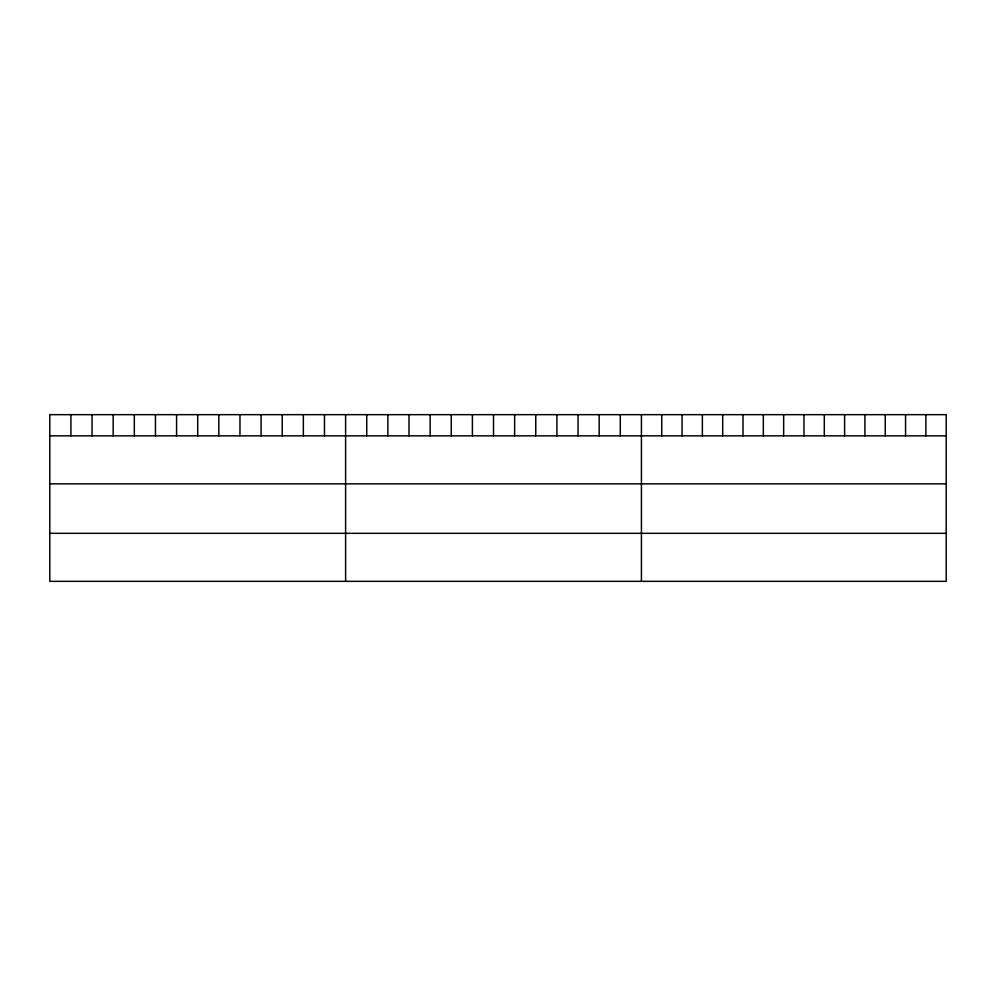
<?xml version="1.0" encoding="UTF-8"?>
<svg xmlns="http://www.w3.org/2000/svg" width="996" height="996" viewBox="0 0 996 996"><rect width="100%" height="100%" fill="white"/><g stroke="black" fill="none" stroke-linecap="round" stroke-linejoin="round"><path stroke-width="1.49" d="M946.2 483.857L946.2 414.66L49.8 414.66L49.8 581.34L946.2 581.34L946.2 483.857L49.8 483.857M49.8 435.837L946.2 435.837M49.8 533.321L946.2 533.321M925.882 414.66L925.882 435.837M905.563 414.66L905.563 435.837M885.245 414.66L885.245 435.837M864.926 414.66L864.926 435.837M844.608 414.66L844.608 435.837M824.29 414.66L824.29 435.837M803.971 414.66L803.971 435.837M783.653 414.66L783.653 435.837M763.334 414.66L763.334 435.837M743.016 414.66L743.016 435.837M722.698 414.66L722.698 435.837M702.379 414.66L702.379 435.837M682.061 414.66L682.061 435.837M661.742 414.66L661.742 435.837M641.424 414.66L641.424 581.34M620.296 414.66L620.296 435.837M599.169 414.66L599.169 435.837M578.041 414.66L578.041 435.837M556.901 414.66L556.901 435.837M535.773 414.66L535.773 435.837M514.646 414.66L514.646 435.837M493.518 414.66L493.518 435.837M472.39 414.66L472.39 435.837M451.263 414.66L451.263 435.837M430.135 414.66L430.135 435.837M408.995 414.66L408.995 435.837M387.867 414.66L387.867 435.837M366.74 414.66L366.74 435.837M345.612 414.66L345.612 581.34M324.484 414.66L324.484 435.837M303.357 414.66L303.357 435.837M282.229 414.66L282.229 435.837M261.089 414.66L261.089 435.837M239.961 414.66L239.961 435.837M218.834 414.66L218.834 435.837M197.706 414.66L197.706 435.837M176.578 414.66L176.578 435.837M155.451 414.66L155.451 435.837M134.323 414.66L134.323 435.837M113.183 414.66L113.183 435.837M92.055 414.66L92.055 435.837M70.928 414.66L70.928 435.837"/></g></svg>
